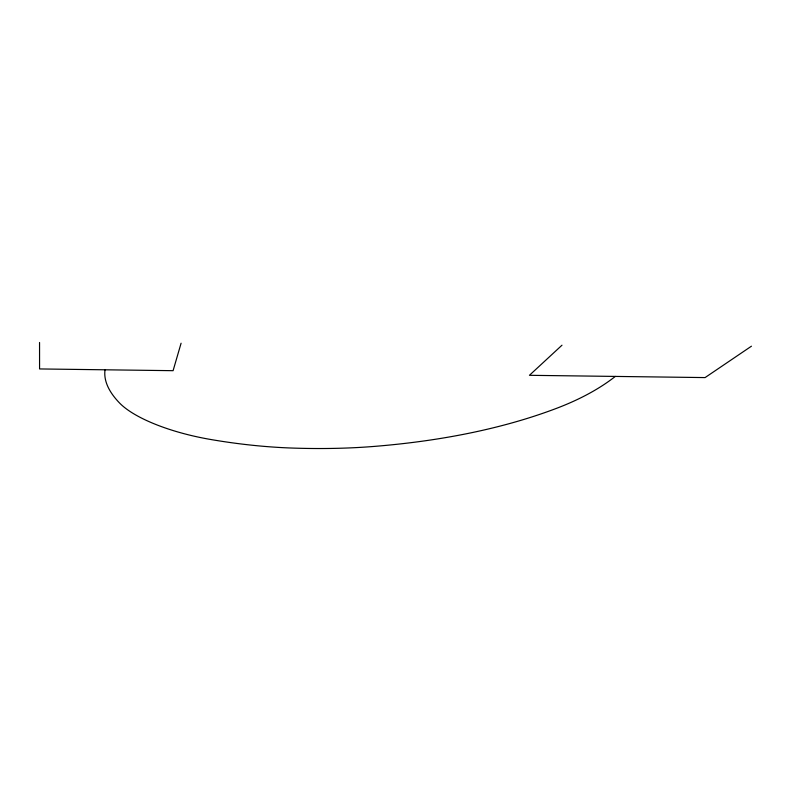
<?xml version="1.0" encoding="UTF-8"?>
<svg xmlns="http://www.w3.org/2000/svg" width="791" height="791" viewBox="0 0 791 791"><rect width="100%" height="100%" fill="white"/><g stroke="black" fill="none" stroke-linecap="round" stroke-linejoin="round"><path stroke-width="1.19" d="M181.09 343.215L173.091 370.682L39.57 368.942L39.55 342.473M561.986 345.202L529.426 375.31L705.078 377.584L751.45 346.191M615.319 376.417A451.859 197.513 11.8 0 1 555.974 408.551A862.734 404.725 19.5 0 1 374.469 446.391A427.189 173.288 12.6 0 1 292.69 448.072A237.686 86.051 10.8 0 1 210.594 439.47A101.92 33.41 10.4 0 1 119.431 402.876A220.719 75.422 8.7 0 1 105.045 369.793"/></g></svg>
